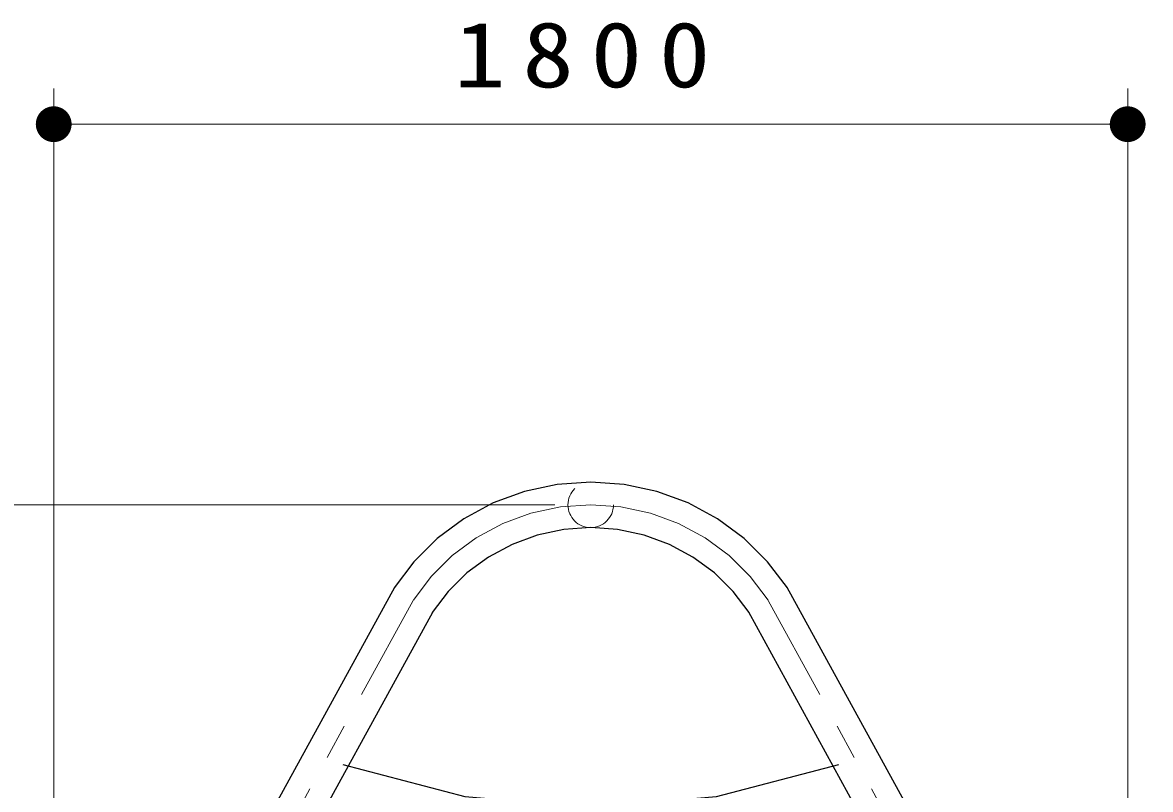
# Model space of a CAD drawing. Units: millimetres on the paper, scale 1:60. Extents: x -385 to 0, y 0 to 267.
# Drawn here: x -190 to -158.5, y 102.17 to 123.6 of the extents above; entities that cross this region are included whole.
import ezdxf

# ---------------------------------------------------------------- set-up
doc = ezdxf.new("R2010")
doc.units = ezdxf.units.MM
doc.linetypes.add('USER1', pattern=[4.5, 2.5, -2])
doc.linetypes.add('USER2', pattern=[6, 3, -1, 1, -1])
doc.layers.add('LY_1', color=131, linetype='Continuous', lineweight=13)
doc.styles.add('ＭＳ ゴシック', font='')
doc.styles.get('ＭＳ ゴシック').set_extended_font_data('MS Gothic')

# ---------------------------------------------------------------- blocks, each defined once
blk = doc.blocks.new('filled_dot')
at = {"color": 0, "linetype": 'Continuous', "lineweight": -2, "const_width": 1.25}
blk.add_lwpolyline([(-0.625, 0, 1), (0.625, 0, 1)], format="xyb", close=True, dxfattribs=at)

msp = doc.modelspace()

# ---------------------------------------------------------------- linework, layer by layer
at = {"layer": 'LY_1', "color": 7}
for p, q in [((-189.131, 75.211), (-189.131, 121.758)), ((-159.131, 75.211), (-159.131, 121.758)), ((-189.131, 120.758), (-159.131, 120.758)), ((-175.131, 110.122), (-210.767, 110.122))]:
    msp.add_line(p, q, dxfattribs=at)
at = {"layer": 'LY_1', "color": 190, "lineweight": 25}
for points in [[(-168.637, 107.798), (-169.188, 108.532), (-169.842, 109.182), (-170.587, 109.733), (-171.406, 110.174), (-172.282, 110.496), (-173.197, 110.692), (-174.131, 110.758), (-175.066, 110.692), (-175.98, 110.496), (-176.857, 110.174), (-177.675, 109.733), (-178.42, 109.182), (-179.075, 108.532), (-179.625, 107.798)], [(-169.706, 107.11), (-170.148, 107.699), (-170.675, 108.221), (-171.274, 108.663), (-171.934, 109.017), (-172.64, 109.276), (-173.378, 109.433), (-174.131, 109.486), (-174.885, 109.433), (-175.622, 109.276), (-176.329, 109.017), (-176.988, 108.663), (-177.588, 108.221), (-178.114, 107.699), (-178.556, 107.11)], [(-179.615, 107.814), (-183.991, 99.826), (-187.179, 91.328), (-189.117, 82.485), (-189.767, 73.469)], [(-158.495, 73.469), (-159.145, 82.485), (-161.083, 91.328), (-164.271, 99.826), (-168.647, 107.814)], [(-188.495, 73.469), (-187.858, 82.304), (-185.959, 90.97), (-182.835, 99.297), (-178.545, 107.126)], [(-159.767, 73.469), (-160.404, 82.304), (-162.303, 90.97), (-165.427, 99.297), (-169.717, 107.126)], [(-181.058, 102.866), (-177.649, 101.971), (-174.131, 101.67), (-170.613, 101.971), (-167.204, 102.866)]]:
    msp.add_lwpolyline(points, dxfattribs=at)
at = {"layer": 'LY_1', "color": 2, "linetype": 'USER2'}
for points in [[(-169.177, 107.462), (-169.674, 108.122), (-170.264, 108.706), (-170.935, 109.201), (-171.674, 109.598), (-172.464, 109.887), (-173.289, 110.063), (-174.131, 110.122), (-174.974, 110.063), (-175.799, 109.887), (-176.589, 109.598), (-177.327, 109.201), (-177.998, 108.706), (-178.589, 108.122), (-179.085, 107.462)], [(-189.131, 73.469), (-188.488, 82.393), (-186.571, 91.144), (-183.416, 99.555), (-179.085, 107.462)], [(-159.131, 73.469), (-159.774, 82.393), (-161.692, 91.144), (-164.846, 99.555), (-169.177, 107.462)]]:
    msp.add_lwpolyline(points, dxfattribs=at)
at = {"layer": 'LY_1', "color": 7, "linetype": 'USER1'}
msp.add_circle((-174.131, 110.122), 0.636, dxfattribs=at)

# ---------------------------------------------------------------- block references
at = {"layer": 'LY_1', "color": 7, "xscale": 0.4, "yscale": 0.4}
msp.add_blockref('filled_dot', (-189.131, 120.758), dxfattribs=at)
at = {"layer": 'LY_1', "color": 7, "xscale": 0.4, "yscale": 0.4, "rotation": 180}
msp.add_blockref('filled_dot', (-159.131, 120.758), dxfattribs=at)

# ---------------------------------------------------------------- texts
at = {"layer": 'LY_1', "color": 7, "insert": (-174.131, 121.758), "char_height": 1.833, "attachment_point": 8, "style": 'ＭＳ ゴシック'}
msp.add_mtext('\\T1.33;\\W1.15;1800', dxfattribs=at)

doc.saveas('drawing.dxf')
